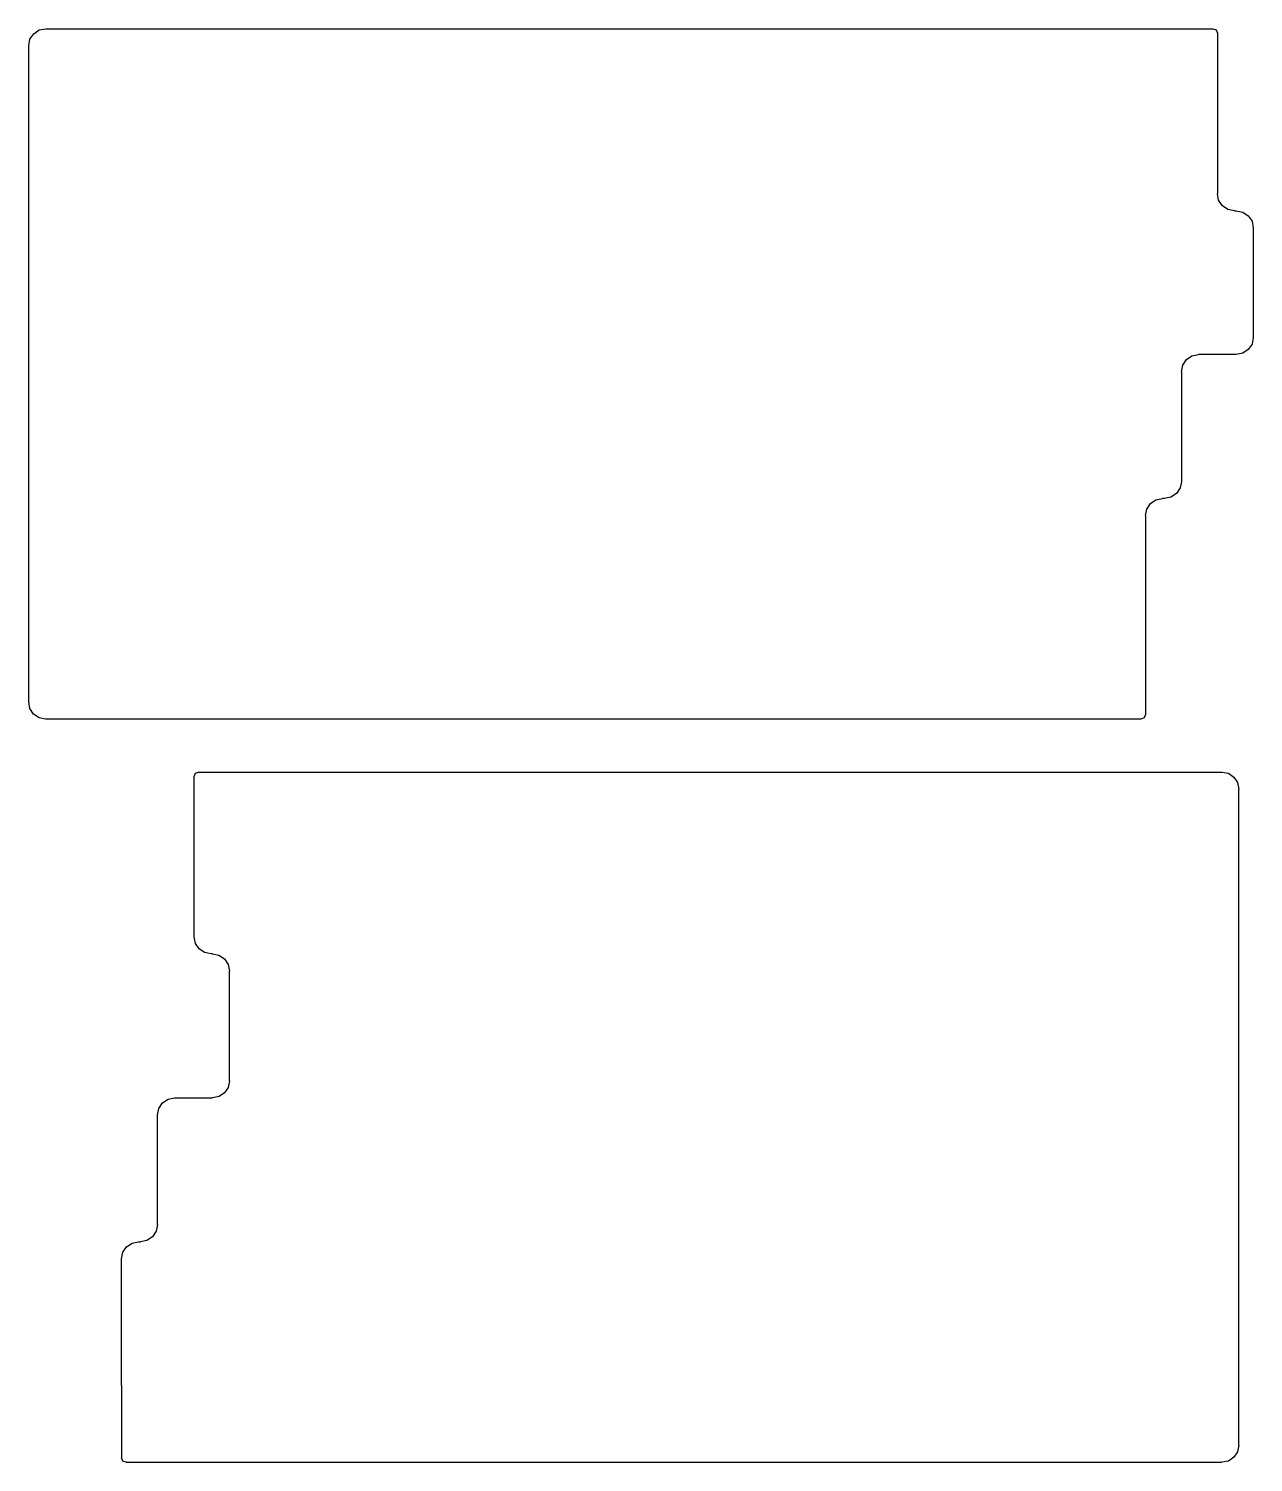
# Model space of a CAD drawing. Extents: x 11 to 173, y 6 to 196.
import ezdxf

# ---------------------------------------------------------------- set-up
doc = ezdxf.new("R2010")
doc.units = 0

msp = doc.modelspace()

# ---------------------------------------------------------------- linework, layer by layer
at = {"layer": 'Layer 1'}
for p, q in [((11.737414, 195.498486), (12.470806, 195.988522)), ((12.470806, 195.988522), (13.3359, 196.1606)), ((13.3359, 196.161), (167.895, 196.161)), ((167.895, 196.161), (168.317072, 195.986172)), ((168.317072, 195.986172), (168.4919, 195.5641)), ((168.492, 195.564), (168.492, 174.3169)), ((11.0753, 193.9), (11.247378, 194.765094)), ((11.0753, 107.032), (11.0753, 193.9)), ((11.247378, 194.765094), (11.737414, 195.498486)), ((168.663478, 173.451506), (168.4914, 174.3166)), ((169.153514, 172.718114), (168.663478, 173.451506)), ((169.886906, 172.228078), (169.153514, 172.718114)), ((170.752, 172.056), (169.886906, 172.228078)), ((170.752, 172.056), (170.9933, 172.056)), ((170.994, 172.056), (171.859094, 171.883922)), ((171.859094, 171.883922), (172.592486, 171.393886)), ((172.592486, 171.393886), (173.082522, 170.660494)), ((173.082522, 170.660494), (173.2546, 169.7954)), ((173.254, 169.795), (173.254, 155.2662)), ((173.081922, 154.401906), (172.591886, 153.668514)), ((173.254, 155.267), (173.081922, 154.401906)), ((163.901078, 151.610094), (164.391114, 152.343486)), ((164.391114, 152.343486), (165.124506, 152.833522)), ((165.124506, 152.833522), (165.9896, 153.0056)), ((170.994, 153.006), (165.9902, 153.006)), ((171.858494, 153.178478), (170.9934, 153.0064)), ((172.591886, 153.668514), (171.858494, 153.178478)), ((163.729, 150.745), (163.901078, 151.610094)), ((163.729, 150.745), (163.729, 136.2162)), ((163.556922, 135.351906), (163.066886, 134.618514)), ((163.729, 136.217), (163.556922, 135.351906)), ((159.139078, 132.560094), (159.629114, 133.293486)), ((159.629114, 133.293486), (160.362506, 133.783522)), ((160.362506, 133.783522), (161.2276, 133.9556)), ((161.469, 133.956), (161.2277, 133.956)), ((162.333494, 134.128478), (161.4684, 133.9564)), ((163.066886, 134.618514), (162.333494, 134.128478)), ((158.967, 131.695), (159.139078, 132.560094)), ((158.967, 131.695), (158.967, 105.3425)), ((11.235418, 106.159978), (11.07533, 107.03177)), ((11.720069, 105.417845), (11.235418, 106.159978)), ((12.45393, 104.920756), (11.720069, 105.417845)), ((13.3229, 104.746), (12.45393, 104.920756)), ((158.37, 104.746), (13.3232, 104.746)), ((158.792172, 104.920928), (158.3701, 104.7461)), ((158.967, 105.343), (158.792172, 104.920928)), ((32.976, 97.1425), (33.150828, 97.564572)), ((32.976, 92.6975), (32.976, 97.1425)), ((33.150828, 97.564572), (33.5729, 97.7394)), ((33.5729, 97.7394), (169.082, 97.7394)), ((169.082, 97.7394), (169.947094, 97.567322)), ((169.947094, 97.567322), (170.680486, 97.077286)), ((170.680486, 97.077286), (171.170522, 96.343894)), ((171.170522, 96.343894), (171.3426, 95.4788)), ((171.342, 8.59808), (171.342, 95.47878)), ((32.976, 75.9081), (32.976, 92.6975)), ((33.148078, 75.043006), (32.976, 75.9081)), ((33.638114, 74.309614), (33.148078, 75.043006)), ((34.371506, 73.819578), (33.638114, 74.309614)), ((35.2366, 73.6475), (34.371506, 73.819578)), ((35.4017, 73.6475), (35.2366, 73.6475)), ((35.4017, 73.6475), (36.266794, 73.475422)), ((36.266794, 73.475422), (37.000186, 72.985386)), ((37.000186, 72.985386), (37.490222, 72.251994)), ((37.490222, 72.251994), (37.6623, 71.3869)), ((37.6623, 56.8581), (37.6623, 71.3869)), ((37.000186, 55.259614), (36.281628, 54.775149)), ((37.484651, 55.978172), (37.000186, 55.259614)), ((37.6623, 56.8581), (37.484651, 55.978172)), ((28.1373, 52.3369), (28.309378, 53.201994)), ((28.309378, 53.201994), (28.799414, 53.935386)), ((28.799414, 53.935386), (29.532806, 54.425422)), ((29.532806, 54.425422), (30.3979, 54.5975)), ((30.3979, 54.5975), (35.4017, 54.5975)), ((36.281628, 54.775149), (35.4017, 54.5975)), ((28.1373, 37.8081), (28.1373, 52.3369)), ((27.475186, 36.209614), (26.741794, 35.719578)), ((27.965222, 36.943006), (27.475186, 36.209614)), ((28.1373, 37.8081), (27.965222, 36.943006)), ((23.546878, 34.151994), (24.036914, 34.885386)), ((24.036914, 34.885386), (24.770306, 35.375422)), ((24.770306, 35.375422), (25.6354, 35.5475)), ((25.6354, 35.5475), (25.8767, 35.5475)), ((26.741794, 35.719578), (25.8767, 35.5475)), ((23.3748, 33.2869), (23.546878, 34.151994)), ((23.3748, 16.4975), (23.3748, 33.2869)), ((23.3748, 16.4975), (23.3748, 6.9344)), ((171.169922, 7.732986), (170.679886, 6.999594)), ((171.342, 8.59808), (171.169922, 7.732986)), ((23.549628, 6.512308), (23.3748, 6.93438)), ((23.9717, 6.33748), (23.549628, 6.512308)), ((23.9717, 6.33748), (169.0817, 6.33748)), ((169.946494, 6.509558), (169.0814, 6.33748)), ((170.679886, 6.999594), (169.946494, 6.509558))]:
    msp.add_line(p, q, dxfattribs=at)

doc.saveas('drawing.dxf')
